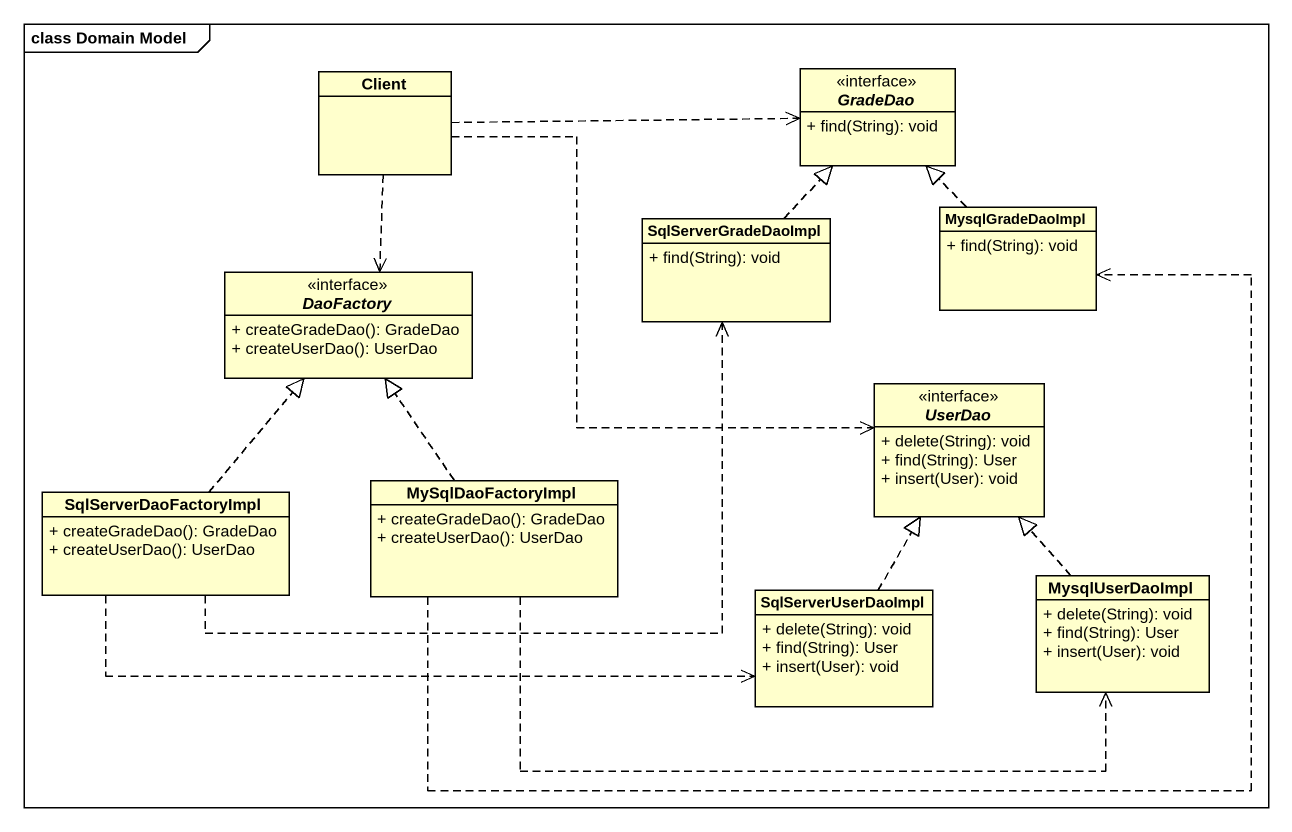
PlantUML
@startuml
mainframe class Domain Model
hide circle
hide empty members
skinparam classAttributeIconSize 0
class Client
interface GradeDao <<interface>> {
  + find(String): void
}
class SqlServerGradeDaoImpl {
  + find(String): void
}
class MysqlGradeDaoImpl {
  + find(String): void
}
interface DaoFactory <<interface>> {
  + createGradeDao(): GradeDao
  + createUserDao(): UserDao
}
interface UserDao <<interface>> {
  + delete(String): void
  + find(String): User
  + insert(User): void
}
class SqlServerDaoFactoryImpl {
  + createGradeDao(): GradeDao
  + createUserDao(): UserDao
}
class MySqlDaoFactoryImpl {
  + createGradeDao(): GradeDao
  + createUserDao(): UserDao
}
class SqlServerUserDaoImpl {
  + delete(String): void
  + find(String): User
  + insert(User): void
}
class MysqlUserDaoImpl {
  + delete(String): void
  + find(String): User
  + insert(User): void
}
Client .right.> GradeDao
Client ..> DaoFactory
Client .right.> UserDao
SqlServerGradeDaoImpl .up.|> GradeDao
MysqlGradeDaoImpl .up.|> GradeDao
SqlServerDaoFactoryImpl .right.> SqlServerGradeDaoImpl
SqlServerDaoFactoryImpl .up.|> DaoFactory
SqlServerDaoFactoryImpl .right.> SqlServerUserDaoImpl
MySqlDaoFactoryImpl .right.> MysqlGradeDaoImpl
MySqlDaoFactoryImpl .up.|> DaoFactory
MySqlDaoFactoryImpl .right.> MysqlUserDaoImpl
SqlServerUserDaoImpl .up.|> UserDao
MysqlUserDaoImpl .up.|> UserDao
@enduml
